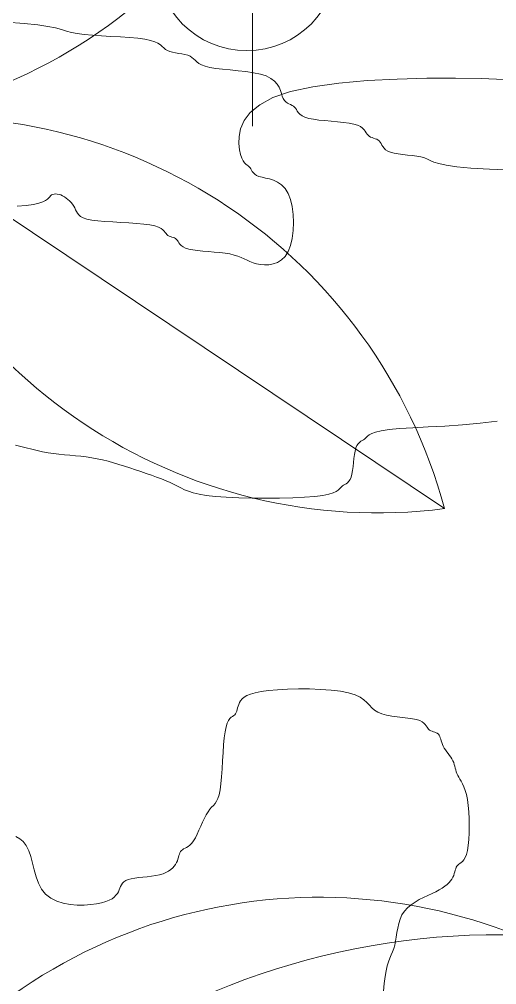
# Model space of a CAD drawing. Header units: millimetres. Extents: x 42 to 552, y 43 to 535.
# Drawn here: x 284.6057 to 284.6512, y 504.476 to 504.5679 of the extents above; entities that cross this region are included whole.
import ezdxf

# ---------------------------------------------------------------- set-up
doc = ezdxf.new("R2010")
doc.units = ezdxf.units.MM
doc.header["$LTSCALE"] = 0.75
doc.header["$MEASUREMENT"] = 0
doc.layers.add('Gramado', color=9, linetype='Continuous', lineweight=0)

# ---------------------------------------------------------------- blocks, each defined once
blk = doc.blocks.new('arbusto8vista')
for p, q in [((-0.6253317385446167, 0.2828276984579219), (-0.6287124259341681, 0.28305242637758)), ((-0.6227518230120097, 0.2825651658415183), (-0.6253317385446167, 0.2828276984579219)), ((-0.6208150468207236, 0.2822774300939273), (-0.6227518230120097, 0.2825651658415183)), ((-0.6193637774552769, 0.2819770927807497), (-0.6208150468207236, 0.2822774300939273)), ((-0.6182403824001028, 0.2816767554675721), (-0.6193637774552769, 0.2819770927807497)), ((-0.6172872291396345, 0.2813890197199811), (-0.6182403824001028, 0.2816767554675721)), ((-0.6163466851583621, 0.2811264871035632), (-0.6172872291396345, 0.2813890197199811)), ((-0.6152611179406904, 0.2809017591839051), (-0.6163466851583621, 0.2811264871035632)), ((-0.6139117777133549, 0.2807232369539179), (-0.6152611179406904, 0.2809017591839051)), ((-0.6123354456720449, 0.2805825191156828), (-0.6139117777133549, 0.2807232369539179)), ((-0.6106077857548087, 0.2804670037986057), (-0.6123354456720449, 0.2805825191156828)), ((-0.6088044618995809, 0.2803640891321066), (-0.6106077857548087, 0.2804670037986057)), ((-0.6070011380443248, 0.2802611732456057), (-0.6088044618995809, 0.2803640891321066)), ((-0.6052734781270885, 0.2801456542684804), (-0.6070011380443248, 0.2802611732456057)), ((-0.6036971460858069, 0.2800049303301506), (-0.6052734781270885, 0.2801456542684804)), ((-0.6023478058584715, 0.2798263995600223), (-0.6036971460858069, 0.2800049303301506)), ((-0.601280103698997, 0.2796016607618839), (-0.6023478058584715, 0.2798263995600223)), ((-0.6004646151252189, 0.2793391154369544), (-0.601280103698997, 0.2796016607618839)), ((-0.5998508979708106, 0.2790513657608216), (-0.6004646151252189, 0.2793391154369544)), ((-0.5993885100695309, 0.278751013909087), (-0.5998508979708106, 0.2790513657608216)), ((-0.5990270092550816, 0.2784506620573666), (-0.5993885100695309, 0.278751013909087)), ((-0.5987159533612498, 0.2781629123812337), (-0.5990270092550816, 0.2784506620573666)), ((-0.5984049002217375, 0.2779003670563043), (-0.5987159533612498, 0.2781629123812337)), ((-0.598043407670275, 0.2776756282581658), (-0.5984049002217375, 0.2779003670563043)), ((-0.5975936439674001, 0.2774970974372053), (-0.598043407670275, 0.2776756282581658)), ((-0.5970682190808532, 0.2773563731430357), (-0.5975936439674001, 0.2774970974372053)), ((-0.5964923534052105, 0.2772408532000696), (-0.5970682190808532, 0.2773563731430357)), ((-0.5958912673350198, 0.2771379354326911), (-0.5964923534052105, 0.2772408532000696)), ((-0.5952901812648292, 0.2770350176653125), (-0.5958912673350198, 0.2771379354326911)), ((-0.5947143155891865, 0.2769194977223464), (-0.5952901812648292, 0.2770350176653125)), ((-0.5941888907026396, 0.2767787734281768), (-0.5947143155891865, 0.2769194977223464)), ((-0.5937391269997647, 0.2766002426072305), (-0.5941888907026396, 0.2767787734281768)), ((-0.5933786853745744, 0.2763755038090778), (-0.5937391269997647, 0.2766002426072305)), ((-0.593074988719053, 0.2761129584841484), (-0.5933786853745744, 0.2763755038090778)), ((-0.5927839004245641, 0.2758252088080155), (-0.593074988719053, 0.2761129584841484)), ((-0.5924612838825567, 0.2755248569562951), (-0.5927839004245641, 0.2758252088080155)), ((-0.5920630024844797, 0.2752245051045605), (-0.5924612838825567, 0.2755248569562951)), ((-0.5915449196217537, 0.2749367554284419), (-0.5920630024844797, 0.2752245051045605)), ((-0.5908628986857707, 0.2746742101034982), (-0.5915449196217537, 0.2749367554284419)), ((-0.5899728030679512, 0.2744494713053598), (-0.5908628986857707, 0.2746742101034982)), ((-0.5888483610649473, 0.2742698903539349), (-0.5899728030679512, 0.2744494713053598)), ((-0.587534760594167, 0.2741218151465148), (-0.5888483610649473, 0.2742698903539349)), ((-0.5860950544781645, 0.2739863427246974), (-0.587534760594167, 0.2741218151465148)), ((-0.5845922955395793, 0.2738445701300947), (-0.5860950544781645, 0.2739863427246974)), ((-0.583089536600994, 0.2736775944043046), (-0.5845922955395793, 0.2738445701300947)), ((-0.58164983048502, 0.2734665125889677), (-0.583089536600994, 0.2736775944043046)), ((-0.5803362300142112, 0.2731924217256534), (-0.58164983048502, 0.2734665125889677)), ((-0.5792117880112073, 0.2728364188560022), (-0.5803362300142112, 0.2731924217256534)), ((-0.578322743166666, 0.2723869521382198), (-0.5792117880112073, 0.2728364188560022)), ((-0.5776480776435449, 0.2718618741968584), (-0.578322743166666, 0.2723869521382198)), ((-0.5771499594728198, 0.2712863887731487), (-0.5776480776435449, 0.2718618741968584)), ((-0.5767905566855234, 0.2706856996082365), (-0.5771499594728198, 0.2712863887731487)), ((-0.5765320373126315, 0.2700850104433385), (-0.5767905566855234, 0.2706856996082365)), ((-0.5763365693852052, 0.2695095250196147), (-0.5765320373126315, 0.2700850104433385)), ((-0.5761663209341918, 0.2689844470782674), (-0.5763365693852052, 0.2695095250196147)), ((-0.5759834599906526, 0.2685349803604709), (-0.5761663209341918, 0.2689844470782674)), ((-0.575758561766321, 0.2681789774908196), (-0.5759834599906526, 0.2685349803604709)), ((-0.5754958301958197, 0.2679048866275195), (-0.575758561766321, 0.2681789774908196)), ((-0.5752078763945576, 0.2676938048121684), (-0.5754958301958197, 0.2679048866275195)), ((-0.5749073114779151, 0.2675268290863926), (-0.5752078763945576, 0.2676938048121684)), ((-0.5746067465612725, 0.2673850564917899), (-0.5749073114779151, 0.2675268290863926)), ((-0.5743187927600104, 0.2672495840699725), (-0.5746067465612725, 0.2673850564917899)), ((-0.5740560611895091, 0.2671015088625381), (-0.5743187927600104, 0.2672495840699725)), ((-0.5738311629651776, 0.2669219279111275), (-0.5740560611895091, 0.2671015088625381)), ((-0.5736493529479105, 0.2666971891129748), (-0.5738311629651776, 0.2669219279111275)), ((-0.5734864609808881, 0.2664346437880454), (-0.5736493529479105, 0.2666971891129748)), ((-0.5733109606528046, 0.2661468941119125), (-0.5734864609808881, 0.2664346437880454)), ((-0.5730913255523831, 0.2658465422601921), (-0.5733109606528046, 0.2661468941119125)), ((-0.572796029268261, 0.2655461904084575), (-0.5730913255523831, 0.2658465422601921)), ((-0.5723935453891897, 0.2652584407323388), (-0.572796029268261, 0.2655461904084575)), ((-0.5718523475038637, 0.2649958954073952), (-0.5723935453891897, 0.2652584407323388)), ((-0.5711409092009774, 0.2647711566092568), (-0.5718523475038637, 0.2649958954073952)), ((-0.5702413654223335, 0.2645926257882962), (-0.5711409092009774, 0.2647711566092568)), ((-0.569190496522026, 0.2644519014941409), (-0.5702413654223335, 0.2645926257882962)), ((-0.568038744207314, 0.2643363815511606), (-0.569190496522026, 0.2644519014941409)), ((-0.5668365501853714, 0.264233463783782), (-0.568038744207314, 0.2643363815511606)), ((-0.5656343561634287, 0.2641305460164176), (-0.5668365501853714, 0.264233463783782)), ((-0.5644826038486883, 0.2640150260734373), (-0.5656343561634287, 0.2641305460164176)), ((-0.5634317349483808, 0.263874301779282), (-0.5644826038486883, 0.2640150260734373)), ((-0.562532191169737, 0.2636957709583214), (-0.5634317349483808, 0.263874301779282)), ((-0.5618207528668506, 0.263471032160183), (-0.562532191169737, 0.2636957709583214)), ((-0.5612795549815246, 0.2632084868352393), (-0.5618207528668506, 0.263471032160183)), ((-0.5608770711024533, 0.2629207371591065), (-0.5612795549815246, 0.2632084868352393)), ((-0.5605817748183597, 0.2626203853073861), (-0.5608770711024533, 0.2629207371591065)), ((-0.2117229357953363, 0.264233463783782), (-0.1015730917929432, 0.190509010706009)), ((-0.5603621397179097, 0.2623200334556657), (-0.5605817748183597, 0.2626203853073861)), ((-0.5601866393898263, 0.2620322837795328), (-0.5603621397179097, 0.2623200334556657)), ((-0.5600237474228038, 0.2617697384546034), (-0.5601866393898263, 0.2620322837795328)), ((-0.5598419374055652, 0.2615449996564507), (-0.5600237474228038, 0.2617697384546034)), ((-0.5596170391812052, 0.2613664688863366), (-0.5598419374055652, 0.2615449996564507)), ((-0.5593543076107039, 0.2612257449480069), (-0.5596170391812052, 0.2613664688863366)), ((-0.5590663538094418, 0.2611102259708815), (-0.5593543076107039, 0.2612257449480069)), ((-0.5587657888927993, 0.2610073100843664), (-0.5590663538094418, 0.2611102259708815)), ((-0.5584652239761567, 0.2609043954178674), (-0.5587657888927993, 0.2610073100843664)), ((-0.5581772701748946, 0.2607888801008045), (-0.5584652239761567, 0.2609043954178674)), ((-0.5579145386044218, 0.2606481622625694), (-0.5581772701748946, 0.2607888801008045)), ((-0.5576896403800617, 0.2604696400325679), (-0.5579145386044218, 0.2606481622625694)), ((-0.5575088812125841, 0.260244912112924), (-0.5576896403800617, 0.2604696400325679)), ((-0.5573533451939738, 0.2599823794965062), (-0.5575088812125841, 0.260244912112924)), ((-0.5571978110115765, 0.2596946437489152), (-0.5573533451939738, 0.2599823794965062)), ((-0.5570170573527378, 0.2593943064357376), (-0.5571978110115765, 0.2596946437489152)), ((-0.5567858629048033, 0.25909396912256), (-0.5570170573527378, 0.2593943064357376)), ((-0.5564790063550902, 0.258806233374969), (-0.5567858629048033, 0.25909396912256)), ((-0.5560712663909442, 0.2585437007585512), (-0.5564790063550902, 0.258806233374969)), ((-0.5555374216996825, 0.2583189728389073), (-0.5560712663909442, 0.2585437007585512)), ((-0.554862759772476, 0.2581404506089058), (-0.5555374216996825, 0.2583189728389073)), ((-0.5540746033154562, 0.2579997327706707), (-0.554862759772476, 0.2581404506089058)), ((-0.5532107838385514, 0.2578842174536078), (-0.5540746033154562, 0.2579997327706707)), ((-0.5523091328516898, 0.2577813027871088), (-0.5532107838385514, 0.2578842174536078)), ((-0.5514074818648567, 0.2576783869005936), (-0.5523091328516898, 0.2577813027871088)), ((-0.5505436623879518, 0.2575628679234683), (-0.5514074818648567, 0.2576783869005936)), ((-0.549755505930932, 0.2574221439851385), (-0.5505436623879518, 0.2575628679234683)), ((-0.5490808440036972, 0.2572436132150244), (-0.549755505930932, 0.2574221439851385)), ((-0.5485270326312275, 0.2570188744168718), (-0.5490808440036972, 0.2572436132150244)), ((-0.5479795258983131, 0.2567563290919423), (-0.5485270326312275, 0.2570188744168718)), ((-0.5472933024048245, 0.2564685794158095), (-0.5479795258983131, 0.2567563290919423)), ((-0.5463233407506038, 0.2561682275640891), (-0.5472933024048245, 0.2564685794158095)), ((-0.5449246195354647, 0.2558678757123545), (-0.5463233407506038, 0.2561682275640891)), ((-0.5429521173592775, 0.2555801260362358), (-0.5449246195354647, 0.2558678757123545)), ((-0.5402608128218276, 0.2553175807112922), (-0.5429521173592775, 0.2555801260362358)), ((-0.536705684522957, 0.2550928419131537), (-0.5402608128218276, 0.2553175807112922)), ((-0.5322079165109699, 0.2549164114548006), (-0.536705684522957, 0.2550928419131537))]:
    blk.add_line(p, q)
for centre, start, end in [((-0.2246852924478731, 0.3644117750054789), 277.3727001703446, 359.3755791605024), ((-0.1107154861984156, 0.2631326208572773), 97.37270017034291, 179.3755791605007), ((-0.1990510029787629, 0.1640180016638908), 15.20374767258235, 97.2066266627398), ((-0.114245024609545, 0.2907244728259855), 195.2037476725843, 277.2066266627415), ((-0.1254403831663069, 0.01555100415625077), 44.75922524125048, 126.7621042314083)]:
    blk.add_arc(centre, 0.1010134482592243, start, end)
blk = doc.blocks.new('arbusto7vista')
for p, q in [((-0.6778202105397497, 0.36438721796263), (-0.6778202105397781, 0.4262649011967454)), ((-0.6613914136280243, 0.3725496839633138), (-0.6559555099819647, 0.3730246000525739)), ((-0.6559555099819647, 0.3730246000525739), (-0.650281537563103, 0.3733210842440116)), ((-0.650281537563103, 0.3733210842440116), (-0.6446075651442129, 0.373466171525763)), ((-0.6446075651442129, 0.373466171525763), (-0.6391716614981533, 0.3734868968859928)), ((-0.6391716614981533, 0.3734868968859928), (-0.6342118953977263, 0.3734102953128513)), ((-0.6342118953977263, 0.3734102953128513), (-0.6299663356157623, 0.3732634017945031)), ((-0.6705967395104153, 0.370956416138668), (-0.6663511797284514, 0.3718693009880667)), ((-0.6663511797284514, 0.3718693009880667), (-0.6613914136280243, 0.3725496839633138)), ((-0.6764618880898752, 0.3684475598031582), (-0.6739486395838696, 0.3697993142942693)), ((-0.6739486395838696, 0.3697993142942693), (-0.6705967395104153, 0.370956416138668)), ((-0.6782501085522199, 0.366966036880882), (-0.6764618880898752, 0.3684475598031582)), ((-0.6794269244947486, 0.3654196297430445), (-0.6782501085522199, 0.366966036880882)), ((-0.6804008369156804, 0.362391699682945), (-0.6801059594413061, 0.363873222605207)), ((-0.6801059594413061, 0.363873222605207), (-0.6794269244947486, 0.3654196297430445)), ((-0.6804251804417163, 0.3610399451918198), (-0.6804008369156804, 0.362391699682945)), ((-0.6802926135432017, 0.359882843347421), (-0.6804251804417163, 0.3610399451918198)), ((-0.6800996261108878, 0.3589681561756493), (-0.6802926135432017, 0.359882843347421)), ((-0.6798741735030376, 0.3582751569437619), (-0.6800996261108878, 0.3589681561756493)), ((-0.6796270774448203, 0.3577659967293414), (-0.6798741735030376, 0.3582751569437619)), ((-0.6793691596614622, 0.3574028266099702), (-0.6796270774448203, 0.3577659967293414)), ((-0.6791112418780756, 0.3571477976632309), (-0.6793691596614622, 0.3574028266099702)), ((-0.6788641458198867, 0.3569630609667058), (-0.6791112418780756, 0.3571477976632309)), ((-0.6786386932120365, 0.3568107675979917), (-0.6788641458198867, 0.3569630609667058)), ((-0.6784457057796942, 0.3566530686346709), (-0.6786386932120365, 0.3568107675979917)), ((-0.6782905945385096, 0.3564602255796103), (-0.6784457057796942, 0.3566530686346709)), ((-0.6781571276657985, 0.3562349416367567), (-0.6782905945385096, 0.3564602255796103)), ((-0.6780236626293004, 0.3559880304354124), (-0.6781571276657985, 0.3562349416367567)), ((-0.6778685568967546, 0.3557303056048084), (-0.6780236626293004, 0.3559880304354124)), ((-0.6776701679359292, 0.3554725807741903), (-0.6778685568967546, 0.3557303056048084)), ((-0.6774068532145918, 0.355225669572846), (-0.6776701679359292, 0.3554725807741903)), ((-0.6770569702004536, 0.3550003856300066), (-0.6774068532145918, 0.355225669572846)), ((-0.6765988763613109, 0.3548075425749317), (-0.6770569702004536, 0.3550003856300066)), ((-0.676019946810186, 0.354649843611611), (-0.6765988763613109, 0.3548075425749317)), ((-0.6753436272410909, 0.3544975502428969), (-0.676019946810186, 0.354649843611611)), ((-0.674602380993349, 0.3543128135463718), (-0.6753436272410909, 0.3544975502428969)), ((-0.6738286714063122, 0.3540577845996324), (-0.674602380993349, 0.3543128135463718)), ((-0.6730549618192754, 0.3536946144802613), (-0.6738286714063122, 0.3540577845996324)), ((-0.6723137155715335, 0.3531854542658408), (-0.6730549618192754, 0.3536946144802613)), ((-0.6716373960024384, 0.3524924550339534), (-0.6723137155715335, 0.3531854542658408)), ((-0.7166377850357151, 0.3506981576811796), (-0.7164664529126412, 0.3509234543325306)), ((-0.7164664529126412, 0.3509234543325306), (-0.7163059438918822, 0.3511163082661)), ((-0.7163059438918822, 0.3511163082661), (-0.716112071022053, 0.3512677076158184)), ((-0.716112071022053, 0.3512677076158184), (-0.715880324868408, 0.3513758500084663)), ((-0.715880324868408, 0.3513758500084663), (-0.7156161153754397, 0.3514407354440579)), ((-0.7156161153754397, 0.3514407354440579), (-0.7153248524876403, 0.3514623639225931)), ((-0.7153248524876403, 0.3514623639225931), (-0.7150119461495024, 0.3514407354440579)), ((-0.7150119461495024, 0.3514407354440579), (-0.7146828063054897, 0.3513758500084663)), ((-0.7146828063054897, 0.3513758500084663), (-0.7143428429000664, 0.3512677076158184)), ((-0.7143428429000664, 0.3512677076158184), (-0.7139974658777533, 0.3511163082661)), ((-0.7139974658777533, 0.3511163082661), (-0.7136520854125195, 0.3509225531967672)), ((-0.7136520854125195, 0.3509225531967672), (-0.713312112596526, 0.3506909485950018)), ((-0.6710584664512851, 0.3515777678621816), (-0.6716373960024384, 0.3524924550339534)), ((-0.6706039797008714, 0.3504206660177829), (-0.6710584664512851, 0.3515777678621816)), ((-0.7226607406475125, 0.3491192787484465), (-0.7209230174378547, 0.3492706780981507)), ((-0.7209230174378547, 0.3492706780981507), (-0.7195505137577811, 0.3494635320317201)), ((-0.7195505137577811, 0.3494635320317201), (-0.7185134711637602, 0.3496888286830853)), ((-0.7185134711637602, 0.3496888286830853), (-0.7177577833251689, 0.3499357538129715)), ((-0.7177577833251689, 0.3499357538129715), (-0.7172293439113844, 0.3501934931821324)), ((-0.7172293439113844, 0.3501934931821324), (-0.7168740465917551, 0.3504512325512792)), ((-0.7168740465917551, 0.3504512325512792), (-0.7166377850357151, 0.3506981576811796)), ((-0.713312112596526, 0.3506909485950018), (-0.7129829587513825, 0.3504269018854558)), ((-0.7129829587513825, 0.3504269018854558), (-0.7126700351987267, 0.3501358204927669)), ((-0.7126700351987267, 0.3501358204927669), (-0.712378753260225, 0.3498231118415589)), ((-0.712378753260225, 0.3498231118415589), (-0.7121145242574869, 0.3494941833564695)), ((-0.7121145242574869, 0.3494941833564695), (-0.7118827595121786, 0.3491544424621509)), ((-0.7118827595121786, 0.3491544424621509), (-0.7116888703459381, 0.3488092965832266)), ((-0.6702793463076944, 0.3490689115266719), (-0.6706039797008714, 0.3504206660177829)), ((-0.6700845662717825, 0.3475873886043956), (-0.6702793463076944, 0.3490689115266719)), ((-0.7116888703459381, 0.3488092965832266), (-0.7115310537499795, 0.3484641529918378)), ((-0.7115310537499795, 0.3484641529918378), (-0.7113786493937369, 0.3481244183500962)), ((-0.7113786493937369, 0.3481244183500962), (-0.7111937826163341, 0.3477954991676597)), ((-0.7111937826163341, 0.3477954991676597), (-0.7109385787567248, 0.347482801954115)), ((-0.7109385787567248, 0.347482801954115), (-0.7105751631540045, 0.3471917332191055)), ((-0.7105751631540045, 0.3471917332191055), (-0.7100656611471834, 0.3469276994722463)), ((-0.6700196395931641, 0.3460409814665582), (-0.6700845662717825, 0.3475873886043956)), ((-0.7100656611471834, 0.3469276994722463), (-0.7093721980753287, 0.3466961072231669)), ((-0.7093721980753287, 0.3466961072231669), (-0.7084568992774791, 0.3465023629814965)), ((-0.7084568992774791, 0.3465023629814965), (-0.7072990238022783, 0.3463491698495318)), ((-0.7072990238022783, 0.3463491698495318), (-0.7059463655368745, 0.3462284173003241)), ((-0.7059463655368745, 0.3462284173003241), (-0.7044638520779642, 0.3461292913996346)), ((-0.7044638520779642, 0.3461292913996346), (-0.7029164110223292, 0.3460409782131819)), ((-0.7029164110223292, 0.3460409782131819), (-0.7013689699666941, 0.3459526638067132)), ((-0.7013689699666941, 0.3459526638067132), (-0.6998864565078122, 0.3458535342459612)), ((-0.6998864565078122, 0.3458535342459612), (-0.69853379824238, 0.3457327755966588)), ((-0.69853379824238, 0.3457327755966588), (-0.6973759227672076, 0.3455795739245673)), ((-0.6973759227672076, 0.3455795739245673), (-0.6964606239693296, 0.3453867199910121)), ((-0.6964606239693296, 0.3453867199910121), (-0.6957671608974749, 0.3451614233396469)), ((-0.6700845662717825, 0.3444945743287207), (-0.6700196395931641, 0.3460409814665582)), ((-0.6957671608974749, 0.3451614233396469), (-0.6952576588906823, 0.3449144982097607)), ((-0.6952576588906823, 0.3449144982097607), (-0.6948942432879619, 0.3446567588405998)), ((-0.6948942432879619, 0.3446567588405998), (-0.6946390394283526, 0.344399019471453)), ((-0.6946390394283526, 0.344399019471453), (-0.6944541726509215, 0.3441520943415526)), ((-0.6944541726509215, 0.3441520943415526), (-0.6943017682947072, 0.3439267976902016)), ((-0.6943017682947072, 0.3439267976902016), (-0.6941439516987487, 0.3437339437566322)), ((-0.6941439516987487, 0.3437339437566322), (-0.6939509642664348, 0.3435807420845407)), ((-0.6939509642664348, 0.3435807420845407), (-0.6937255116585845, 0.3434599834352525)), ((-0.6702793463076944, 0.3430130514064587), (-0.6700845662717825, 0.3444945743287207)), ((-0.6937255116585845, 0.3434599834352525), (-0.6934784156003673, 0.3433608538745005)), ((-0.6934784156003673, 0.3433608538745005), (-0.6932204978170091, 0.3432725394680318)), ((-0.6932204978170091, 0.3432725394680318), (-0.6929625800336225, 0.3431842262815792)), ((-0.6929625800336225, 0.3431842262815792), (-0.6927154839754053, 0.3430851003808755)), ((-0.6927154839754053, 0.3430851003808755), (-0.692490031367555, 0.3429643478316819)), ((-0.692490031367555, 0.3429643478316819), (-0.6922970439352412, 0.3428111546997172)), ((-0.6922970439352412, 0.3428111546997172), (-0.6921410308836471, 0.3426183116446424)), ((-0.6921410308836471, 0.3426183116446424), (-0.6920012513378992, 0.342393027701803)), ((-0.6920012513378992, 0.342393027701803), (-0.6918506519031951, 0.3421461165004445)), ((-0.6918506519031951, 0.3421461165004445), (-0.6916621791846751, 0.3418883916698405)), ((-0.6916621791846751, 0.3418883916698405), (-0.6914087797875368, 0.3416306668392366)), ((-0.6710584664512851, 0.3405041950709347), (-0.6706039797008714, 0.3416612969153334)), ((-0.6706039797008714, 0.3416612969153334), (-0.6702793463076944, 0.3430130514064587)), ((-0.6914087797875368, 0.3416306668392366), (-0.6910634003169491, 0.341383755637878)), ((-0.6910634003169491, 0.341383755637878), (-0.6905989873780243, 0.3411584716950387)), ((-0.6905989873780243, 0.3411584716950387), (-0.6899884875759881, 0.3409656286399638)), ((-0.6899884875759881, 0.3409656286399638), (-0.689215668782083, 0.3408124355079991)), ((-0.689215668782083, 0.3408124355079991), (-0.6883075839321293, 0.3406916829588056)), ((-0.6883075839321293, 0.3406916829588056), (-0.6873021072279926, 0.3405925570581019)), ((-0.6873021072279926, 0.3405925570581019), (-0.6862371128716234, 0.3405042438716492)), ((-0.6862371128716234, 0.3405042438716492), (-0.6851504750648871, 0.3404159294651805)), ((-0.6851504750648871, 0.3404159294651805), (-0.6840800680096777, 0.3403167999044285)), ((-0.6840800680096777, 0.3403167999044285), (-0.6830637659079457, 0.3401960412551404)), ((-0.6830637659079457, 0.3401960412551404), (-0.682139442961585, 0.3400428395830488)), ((-0.682139442961585, 0.3400428395830488), (-0.6813341522593817, 0.3398499856494794)), ((-0.6813341522593817, 0.3398499856494794), (-0.6806316624377189, 0.3396246889981285)), ((-0.6716382978128763, 0.3395913102215502), (-0.6710584664512851, 0.3405041950709347)), ((-0.6806316624377189, 0.3396246889981285), (-0.6800049210198438, 0.3393777638682423)), ((-0.6800049210198438, 0.3393777638682423), (-0.6794268755290602, 0.3391200244990813)), ((-0.6794268755290602, 0.3391200244990813), (-0.6788704734886437, 0.3388622851299203)), ((-0.6788704734886437, 0.3388622851299203), (-0.6783086624218413, 0.3386153600000341)), ((-0.6783086624218413, 0.3386153600000341), (-0.6777143898519284, 0.3383900633486689)), ((-0.6777143898519284, 0.3383900633486689), (-0.6770606033022091, 0.3381972094151138)), ((-0.6770606033022091, 0.3381972094151138), (-0.6763292677881338, 0.3380503158967514)), ((-0.6763292677881338, 0.3380503158967514), (-0.6755384182942521, 0.3379737143236099)), ((-0.6755384182942521, 0.3379737143236099), (-0.6747151072972883, 0.3379944396838397)), ((-0.6747151072972883, 0.3379944396838397), (-0.6738863872739103, 0.3381395269655911)), ((-0.6738863872739103, 0.3381395269655911), (-0.6730793107008992, 0.3384360111570288)), ((-0.6730793107008992, 0.3384360111570288), (-0.6723209300549797, 0.3389109272462889)), ((-0.6723209300549797, 0.3389109272462889), (-0.6716382978128763, 0.3395913102215502)), ((-0.6498198106222333, 0.3068222773715945), (-0.6518019123704164, 0.3066294234380393)), ((-0.6473110722395177, 0.3069790837392787), (-0.6498198106222333, 0.3068222773715945)), ((-0.6443803031008315, 0.3071250752576873), (-0.6473110722395177, 0.3069790837392787)), ((-0.6411681801248221, 0.3072926940346008), (-0.6443803031008315, 0.3071250752576873)), ((-0.6378153802301654, 0.3075143821778141), (-0.6411681801248221, 0.3072926940346008)), ((-0.634462580335537, 0.3078225817951221), (-0.6378153802301654, 0.3075143821778141)), ((-0.6312504573595277, 0.3082497349942912), (-0.634462580335537, 0.3078225817951221)), ((-0.6562837527591228, 0.3049766472036595), (-0.6564767401914366, 0.3048216432091948)), ((-0.6561196237196611, 0.3051695011372288), (-0.6562837527591228, 0.3049766472036595)), ((-0.6559230322589826, 0.3053947977885798), (-0.6561196237196611, 0.3051695011372288)), ((-0.6556182290551931, 0.305641722918466), (-0.6559230322589826, 0.3053947977885798)), ((-0.6551294647863415, 0.305899462287627), (-0.6556182290551931, 0.305641722918466)), ((-0.6543809901305622, 0.3061572016567879), (-0.6551294647863415, 0.305899462287627)), ((-0.6532970557658757, 0.3064041267866742), (-0.6543809901305622, 0.3061572016567879)), ((-0.6518019123704164, 0.3066294234380393), (-0.6532970557658757, 0.3064041267866742)), ((-0.7219619149136918, 0.3033888199474717), (-0.7230007696975633, 0.3036357311488302)), ((-0.7209230615069657, 0.3031310951168678), (-0.7219619149136918, 0.3033888199474717)), ((-0.7198842099364811, 0.3028733702862638), (-0.7209230615069657, 0.3031310951168678)), ((-0.6581306605226303, 0.3031310690898152), (-0.6582839682194503, 0.3025525290461104)), ((-0.6579376730902879, 0.3035888547034631), (-0.6581306605226303, 0.3031310690898152)), ((-0.6577122204824377, 0.3039385021945122), (-0.6579376730902879, 0.3035888547034631)), ((-0.6574651244242489, 0.304201639431497), (-0.6577122204824377, 0.3039385021945122)), ((-0.6572072066408623, 0.3043998942829376), (-0.6574651244242489, 0.304201639431497)), ((-0.6569492888574757, 0.304554894617354), (-0.6572072066408623, 0.3043998942829376)), ((-0.6567021927992869, 0.3046882683032663), (-0.6569492888574757, 0.304554894617354)), ((-0.6564767401914366, 0.3048216432091948), (-0.6567021927992869, 0.3046882683032663)), ((-0.71884536066122, 0.3026264590849053), (-0.7198842099364811, 0.3028733702862638)), ((-0.7178065141403067, 0.3024011751420659), (-0.71884536066122, 0.3026264590849053)), ((-0.716767670832752, 0.302208332086991), (-0.7178065141403067, 0.3024011751420659)), ((-0.7157288309681178, 0.3020551389550263), (-0.716767670832752, 0.302208332086991)), ((-0.7146899938578031, 0.3019343864058328), (-0.7157288309681178, 0.3020551389550263)), ((-0.7136511585837013, 0.3018352605051291), (-0.7146899938578031, 0.3019343864058328)), ((-0.7126123242276776, 0.3017469473186765), (-0.7136511585837013, 0.3018352605051291)), ((-0.7115734898716823, 0.3016586329122077), (-0.7126123242276776, 0.3017469473186765)), ((-0.7105346545975806, 0.3015595033514558), (-0.7115734898716823, 0.3016586329122077)), ((-0.7094958174872374, 0.3014387447021676), (-0.7105346545975806, 0.3015595033514558)), ((-0.7084569776226033, 0.301285543030076), (-0.7094958174872374, 0.3014387447021676)), ((-0.7074181343150485, 0.3010917879607433), (-0.7084569776226033, 0.301285543030076)), ((-0.6584048102816951, 0.3018766645090665), (-0.6585040079754663, 0.3011359169764773)), ((-0.6582839682194503, 0.3025525290461104), (-0.6584048102816951, 0.3018766645090665)), ((-0.7063792877941353, 0.3008601833589779), (-0.7074181343150485, 0.3010917879607433)), ((-0.7053404385189026, 0.3005961366494319), (-0.7063792877941353, 0.3008601833589779)), ((-0.7043015869483895, 0.300305055256743), (-0.7053404385189026, 0.3005961366494319)), ((-0.7032627335416635, 0.299992346605535), (-0.7043015869483895, 0.300305055256743)), ((-0.7022238787577919, 0.2996634181204456), (-0.7032627335416635, 0.299992346605535)), ((-0.7011850230558139, 0.299323677226127), (-0.7022238787577919, 0.2996634181204456)), ((-0.6586807553221661, 0.2995895389157397), (-0.6587799475072984, 0.2988487913831364)), ((-0.6585923825669227, 0.3003627279461085), (-0.6586807553221661, 0.2995895389157397)), ((-0.6585040079754663, 0.3011359169764773), (-0.6585923825669227, 0.3003627279461085)), ((-0.7001461668947684, 0.2989785313472026), (-0.7011850230558139, 0.299323677226127)), ((-0.6991091142780874, 0.298632486569204), (-0.7001461668947684, 0.2989785313472026)), ((-0.6980828833865758, 0.2982864436212367), (-0.6991091142780874, 0.298632486569204)), ((-0.6970782959454027, 0.2979404018932854), (-0.6980828833865758, 0.2982864436212367)), ((-0.6961061736797944, 0.2975943607753493), (-0.6970782959454027, 0.2979404018932854)), ((-0.6951773383148634, 0.297248319657399), (-0.6961061736797944, 0.2975943607753493)), ((-0.6590540752318077, 0.2975943868023876), (-0.6592470462912274, 0.297136601188754)), ((-0.6589007803884783, 0.2981729268460924), (-0.6590540752318077, 0.2975943868023876)), ((-0.6587799475072984, 0.2988487913831364), (-0.6589007803884783, 0.2981729268460924)), ((-0.6943026115758357, 0.2969022779294477), (-0.6951773383148634, 0.297248319657399)), ((-0.6934928151878523, 0.2965562349814803), (-0.6943026115758357, 0.2969022779294477)), ((-0.6927587708761109, 0.2962101902034817), (-0.6934928151878523, 0.2965562349814803)), ((-0.6920995770597074, 0.2958650443245574), (-0.6927587708761109, 0.2962101902034817)), ((-0.6914674389334152, 0.2955253034302388), (-0.6920995770597074, 0.2958650443245574)), ((-0.6609008263050669, 0.2957488086885576), (-0.6610622371362638, 0.2955559547549882)), ((-0.6607078552456471, 0.2959038126830222), (-0.6609008263050669, 0.2957488086885576)), ((-0.6604824217650389, 0.2960371875889507), (-0.6607078552456471, 0.2959038126830222)), ((-0.6602353466702766, 0.2961705612748631), (-0.6604824217650389, 0.2960371875889507)), ((-0.6599774507684515, 0.2963255616092653), (-0.6602353466702766, 0.2961705612748631)), ((-0.659719554866598, 0.2965238164607058), (-0.6599774507684515, 0.2963255616092653)), ((-0.6594724797718357, 0.2967869536976906), (-0.659719554866598, 0.2965238164607058)), ((-0.6592470462912274, 0.297136601188754), (-0.6594724797718357, 0.2967869536976906)), ((-0.6908028383859062, 0.2951963749451494), (-0.6914674389334152, 0.2955253034302388)), ((-0.6900462573058803, 0.2948836662939414), (-0.6908028383859062, 0.2951963749451494)), ((-0.6891381775820093, 0.2945925849012525), (-0.6900462573058803, 0.2948836662939414)), ((-0.6880190811029934, 0.2943285381917065), (-0.6891381775820093, 0.2945925849012525)), ((-0.6866294497575041, 0.294096933589941), (-0.6880190811029934, 0.2943285381917065)), ((-0.68490976543427, 0.2939031785206083), (-0.6866294497575041, 0.294096933589941)), ((-0.6828275635698162, 0.2937517791708899), (-0.68490976543427, 0.2939031785206083)), ((-0.6659796267919091, 0.2939031785206083), (-0.667910337357398, 0.2937517791708899)), ((-0.6644547171489421, 0.2940960324541777), (-0.6659796267919091, 0.2939031785206083)), ((-0.6633031446301345, 0.2943213291055287), (-0.6644547171489421, 0.2940960324541777)), ((-0.6624653920422645, 0.2945682542354291), (-0.6633031446301345, 0.2943213291055287)), ((-0.6618819421921671, 0.2948259936045758), (-0.6624653920422645, 0.2945682542354291)), ((-0.6614932778865921, 0.2950837329737368), (-0.6618819421921671, 0.2948259936045758)), ((-0.661239881932346, 0.295330658103623), (-0.6614932778865921, 0.2950837329737368)), ((-0.6610622371362638, 0.2955559547549882), (-0.661239881932346, 0.295330658103623)), ((-0.6804585937920535, 0.293643636778242), (-0.6828275635698162, 0.2937517791708899)), ((-0.6779056592768598, 0.2935787513426504), (-0.6804585937920535, 0.293643636778242)), ((-0.6752715631999706, 0.2935571228641152), (-0.6779056592768598, 0.2935787513426504)), ((-0.6726591087372356, 0.2935787513426504), (-0.6752715631999706, 0.2935571228641152)), ((-0.6701710990644472, 0.293643636778242), (-0.6726591087372356, 0.2935787513426504)), ((-0.667910337357398, 0.2937517791708899), (-0.6701710990644472, 0.293643636778242)), ((-0.6730558070130996, 0.2571420103495257), (-0.6711377327344223, 0.2572438447917733)), ((-0.6711377327344223, 0.2572438447917733), (-0.6690789833733106, 0.2572916086477051)), ((-0.6690789833733106, 0.2572916086477051), (-0.666960718196151, 0.2572798951026982)), ((-0.666960718196151, 0.2572798951026982), (-0.66486409646933, 0.2572032973421159)), ((-0.66486409646933, 0.2572032973421159), (-0.662870277459291, 0.2570564085513354)), ((-0.6800924119334582, 0.2550296463316215), (-0.679816460083714, 0.2553693872259402)), ((-0.679816460083714, 0.2553693872259402), (-0.6794322946546174, 0.2556983157110295)), ((-0.6794322946546174, 0.2556983157110295), (-0.6789074523068734, 0.2560110243622375)), ((-0.6789074523068734, 0.2560110243622375), (-0.6782094697011303, 0.2563021057549406)), ((-0.6782094697011303, 0.2563021057549406), (-0.6773058834981214, 0.2565661524644867)), ((-0.6773058834981214, 0.2565661524644867), (-0.6761642303584949, 0.2567977570662379)), ((-0.6761642303584949, 0.2567977570662379), (-0.6747520469429276, 0.2569915121355706)), ((-0.6747520469429276, 0.2569915121355706), (-0.6730558070130996, 0.2571420103495257)), ((-0.662870277459291, 0.2570564085513354), (-0.6610604204323636, 0.2568338219157198)), ((-0.6610604204323636, 0.2568338219157198), (-0.6595156846550196, 0.2565301306206464)), ((-0.6595156846550196, 0.2565301306206464), (-0.6582928815830655, 0.2561444336320022)), ((-0.6582928815830655, 0.2561444336320022), (-0.6573514314303281, 0.2556938530378119)), ((-0.6573514314303281, 0.2556938530378119), (-0.6566264066000826, 0.2552000167065671)), ((-0.6807543404840715, 0.2533580058235856), (-0.6806659630618128, 0.2536707030371304)), ((-0.6806659630618128, 0.2536707030371304), (-0.6805667639143564, 0.2539996222195811)), ((-0.6805667639143564, 0.2539996222195811), (-0.680445921316533, 0.2543393568613084)), ((-0.680445921316533, 0.2543393568613084), (-0.6802926135432017, 0.2546845004526972)), ((-0.6802926135432017, 0.2546845004526972), (-0.6800924119334582, 0.2550296463316215)), ((-0.6566264066000826, 0.2552000167065671), (-0.6560528794955474, 0.2546845525068022)), ((-0.6560528794955474, 0.2546845525068022), (-0.6555659225199975, 0.2541690883070373)), ((-0.6555659225199975, 0.2541690883070373), (-0.6551006080766797, 0.2536752519757925)), ((-0.6551006080766797, 0.2536752519757925), (-0.6545920085688977, 0.253224671381588)), ((-0.6821395213067092, 0.251627808875682), (-0.6818816035233226, 0.2518828378224214)), ((-0.6818816035233226, 0.2518828378224214), (-0.6816345074651338, 0.2520675745189322)), ((-0.6816345074651338, 0.2520675745189322), (-0.6814090548572835, 0.2522198678876464)), ((-0.6814090548572835, 0.2522198678876464), (-0.6812160674249412, 0.2523775668509671)), ((-0.6812160674249412, 0.2523775668509671), (-0.6810627596516099, 0.2525713110926517)), ((-0.6810627596516099, 0.2525713110926517), (-0.6809419170538149, 0.2528029033417312)), ((-0.6809419170538149, 0.2528029033417312), (-0.6808427179063585, 0.2530669370885761)), ((-0.6808427179063585, 0.2530669370885761), (-0.6807543404840715, 0.2533580058235856)), ((-0.6545920085688977, 0.253224671381588), (-0.6539751963998697, 0.252838974392958)), ((-0.6539751963998697, 0.252838974392958), (-0.6532032794164024, 0.2525334807246793)), ((-0.6532032794164024, 0.2525334807246793), (-0.6523015072394571, 0.2522982774765836)), ((-0.6523015072394571, 0.2522982774765836), (-0.6513131649335264, 0.2521171435947878)), ((-0.6513131649335264, 0.2521171435947878), (-0.650281537563103, 0.2519738580254085)), ((-0.650281537563103, 0.2519738580254085), (-0.6492499101926796, 0.2518521997145342)), ((-0.6492499101926796, 0.2518521997145342), (-0.6482615678867489, 0.2517359476082817)), ((-0.6482615678867489, 0.2517359476082817), (-0.6473597957098036, 0.2516088806527534)), ((-0.6830629751884487, 0.249147792138217), (-0.6828699877561348, 0.2500624793099888)), ((-0.6828699877561348, 0.2500624793099888), (-0.6826445351482846, 0.2507554785418762)), ((-0.6826445351482846, 0.2507554785418762), (-0.6823974390900958, 0.2512646387562967)), ((-0.6823974390900958, 0.2512646387562967), (-0.6821395213067092, 0.251627808875682)), ((-0.6473597957098036, 0.2516088806527534), (-0.6465878787263364, 0.2514547777940521)), ((-0.6465878787263364, 0.2514547777940521), (-0.6459773789243002, 0.2512619238604827)), ((-0.6459773789243002, 0.2512619238604827), (-0.6455129659853753, 0.2510366272091318)), ((-0.6455129659853753, 0.2510366272091318), (-0.6451675865147877, 0.2507897020792313)), ((-0.6451675865147877, 0.2507897020792313), (-0.6449141871176494, 0.2505319627100846)), ((-0.6449141871176494, 0.2505319627100846), (-0.6447257143991294, 0.2502742233409236)), ((-0.6447257143991294, 0.2502742233409236), (-0.6445751149644252, 0.2500272982110374)), ((-0.6445751149644252, 0.2500272982110374), (-0.6444353354186774, 0.2498020015596722)), ((-0.6833371249475135, 0.2466389358027072), (-0.6832162828852688, 0.2479906902938325)), ((-0.6832162828852688, 0.2479906902938325), (-0.6830629751884487, 0.249147792138217)), ((-0.6444353354186774, 0.2498020015596722), (-0.6442793223670833, 0.2496091476261029)), ((-0.6442793223670833, 0.2496091476261029), (-0.6440863349347694, 0.2494559459031791)), ((-0.6440863349347694, 0.2494559459031791), (-0.6438608823269192, 0.2493351868980511)), ((-0.6438608823269192, 0.2493351868980511), (-0.6436137862687019, 0.2492360563714584)), ((-0.6436137862687019, 0.2492360563714584), (-0.6433558684853153, 0.2491477400841262)), ((-0.6433558684853153, 0.2491477400841262), (-0.6430979507019572, 0.249059423796794)), ((-0.6430979507019572, 0.249059423796794), (-0.6428508546437399, 0.2489602932701871)), ((-0.6428508546437399, 0.2489602932701871), (-0.6426254020358897, 0.2488395342650591)), ((-0.6426254020358897, 0.2488395342650591), (-0.6424324146035758, 0.2486863325421353)), ((-0.6424324146035758, 0.2486863325421353), (-0.6422791069067557, 0.2484925774728026)), ((-0.6422791069067557, 0.2484925774728026), (-0.642158264844511, 0.2482609728710372)), ((-0.642158264844511, 0.2482609728710372), (-0.6420590671507114, 0.2479969261614912)), ((-0.6420590671507114, 0.2479969261614912), (-0.6419706925592834, 0.2477058447688023)), ((-0.6834363226413132, 0.2451574128804452), (-0.6833371249475135, 0.2466389358027072)), ((-0.6419706925592834, 0.2477058447688023), (-0.64188231980404, 0.2473931361175943)), ((-0.64188231980404, 0.2473931361175943), (-0.6417831276189077, 0.2470642076325049)), ((-0.6417831276189077, 0.2470642076325049), (-0.6416622947377277, 0.2467244667381863)), ((-0.6416622947377277, 0.2467244667381863), (-0.6415089998943984, 0.246379320859262)), ((-0.6415089998943984, 0.246379320859262), (-0.6413160288349786, 0.2460332760812634)), ((-0.6835246972327695, 0.2436110057425935), (-0.6834363226413132, 0.2451574128804452)), ((-0.6413160288349786, 0.2460332760812634), (-0.641090595354342, 0.245687233133296)), ((-0.641090595354342, 0.245687233133296), (-0.6408435202595797, 0.2453411914053447)), ((-0.6408435202595797, 0.2453411914053447), (-0.6405856243577546, 0.2449951502874086)), ((-0.6405856243577546, 0.2449951502874086), (-0.6403277284559294, 0.2446491091694583)), ((-0.6403277284559294, 0.2446491091694583), (-0.6400806533611672, 0.244303067441507)), ((-0.6836130699879845, 0.242064598604756), (-0.6835246972327695, 0.2436110057425935)), ((-0.6400806533611672, 0.244303067441507), (-0.6398552198805305, 0.2439570244935396)), ((-0.6398552198805305, 0.2439570244935396), (-0.6396622488211108, 0.2436109797155552)), ((-0.6396622488211108, 0.2436109797155552), (-0.6395089539777814, 0.2432649327008534)), ((-0.6395089539777814, 0.2432649327008534), (-0.6393881210966015, 0.2429188838561345)), ((-0.6393881210966015, 0.2429188838561345), (-0.6392889289114692, 0.2425728337913995)), ((-0.6392889289114692, 0.2425728337913995), (-0.6392005561562257, 0.2422267831166494)), ((-0.6837122621731453, 0.240583075682494), (-0.6836130699879845, 0.242064598604756)), ((-0.6392005561562257, 0.2422267831166494), (-0.6391121815647978, 0.2418807324418992)), ((-0.6391121815647978, 0.2418807324418992), (-0.6390129838709981, 0.24153468237715)), ((-0.6390129838709981, 0.24153468237715), (-0.6388921418087534, 0.2411886335324311)), ((-0.6388921418087534, 0.2411886335324311), (-0.6387388341119333, 0.2408425865177435)), ((-0.6387388341119333, 0.2408425865177435), (-0.6385458466796194, 0.2404929370949844)), ((-0.6839863898976546, 0.23807421934697), (-0.6838330950542968, 0.2392313211913688)), ((-0.6838330950542968, 0.2392313211913688), (-0.6837122621731453, 0.240583075682494)), ((-0.6385458466796194, 0.2404929370949844), (-0.6383203940717692, 0.2401216616337365)), ((-0.6383203940717692, 0.2401216616337365), (-0.638073298013552, 0.2397071316554786)), ((-0.638073298013552, 0.2397071316554786), (-0.6378153802301654, 0.2392277186816472)), ((-0.6378153802301654, 0.2392277186816472), (-0.6375574624468072, 0.2386617942337352)), ((-0.6844120089211287, 0.2364521139576254), (-0.6841802627674838, 0.2371577298019929)), ((-0.6841802627674838, 0.2371577298019929), (-0.6839863898976546, 0.23807421934697)), ((-0.6375574624468072, 0.2386617942337352), (-0.63731036638859, 0.2379877298332076)), ((-0.63731036638859, 0.2379877298332076), (-0.6370849137807397, 0.237183897001529)), ((-0.6370849137807397, 0.237183897001529), (-0.6368919263484258, 0.2362286672601783)), ((-0.6852803876400344, 0.2351138770114289), (-0.6849674813018964, 0.2354788507240215)), ((-0.6849674813018964, 0.2354788507240215), (-0.6846762184140971, 0.2359087086522038)), ((-0.6846762184140971, 0.2359087086522038), (-0.6844120089211287, 0.2364521139576254)), ((-0.6368919263484258, 0.2362286672601783), (-0.6367404221959418, 0.235112127403994)), ((-0.6869874350643954, 0.2326672013824975), (-0.6866411501109155, 0.233343078628053)), ((-0.6866411501109155, 0.233343078628053), (-0.6862948679117835, 0.2339216295502524)), ((-0.6862948679117835, 0.2339216295502524), (-0.6859494908894703, 0.2343839295862153)), ((-0.6859494908894703, 0.2343839295862153), (-0.685609527484047, 0.2347651243527196)), ((-0.685609527484047, 0.2347651243527196), (-0.6852803876400344, 0.2351138770114289)), ((-0.6367404221959418, 0.235112127403994), (-0.6366322049441919, 0.2338712253212663)), ((-0.6366322049441919, 0.2338712253212663), (-0.6365672745931192, 0.2325546241737015)), ((-0.6876800095618592, 0.2311532363524407), (-0.6873337218540598, 0.2319264399213665)), ((-0.6873337218540598, 0.2319264399213665), (-0.6869874350643954, 0.2326672013824975)), ((-0.6365672745931192, 0.2325546241737015), (-0.6365456311427806, 0.2312109871229637)), ((-0.6887188690127743, 0.2289633940768283), (-0.6883725840593229, 0.2296392713223838)), ((-0.6883725840593229, 0.2296392713223838), (-0.68802629726963, 0.230380032783529)), ((-0.68802629726963, 0.230380032783529), (-0.6876800095618592, 0.2311532363524407)), ((-0.6365672745931192, 0.2298889773307309), (-0.6366322049441919, 0.2286372579587095)), ((-0.6365456311427806, 0.2312109871229637), (-0.6365672745931192, 0.2298889773307309)), ((-0.7229196867870655, 0.2291815308494165), (-0.7221784195758971, 0.2287886227412486)), ((-0.7221784195758971, 0.2287886227412486), (-0.72150208087956, 0.2282226904648894)), ((-0.72150208087956, 0.2282226904648894), (-0.7209231349555125, 0.2274621061518047)), ((-0.6897504916396429, 0.2275773954097247), (-0.689410528234248, 0.2279270490008685)), ((-0.689410528234248, 0.2279270490008685), (-0.6890651512119064, 0.2283848431546289)), ((-0.6890651512119064, 0.2283848431546289), (-0.6887188690127743, 0.2289633940768283)), ((-0.6366322049441919, 0.2286372579587095), (-0.6367404221959418, 0.2275044921685492)), ((-0.7209231349555125, 0.2274621061518047), (-0.7204614210976672, 0.2264978582409753)), ((-0.7204614210976672, 0.2264978582409753), (-0.7200862787459528, 0.2253714004012153)), ((-0.6917469491357053, 0.2258498948031757), (-0.691647756950573, 0.2261139285500349)), ((-0.691647756950573, 0.2261139285500349), (-0.6915269240693931, 0.2263455207991143)), ((-0.6915269240693931, 0.2263455207991143), (-0.6913736292260637, 0.2265392650407847)), ((-0.6913736292260637, 0.2265392650407847), (-0.6911797563562061, 0.2266942604951367)), ((-0.6911797563562061, 0.2266942604951367), (-0.6909480102025611, 0.2268276293009706)), ((-0.6909480102025611, 0.2268276293009706), (-0.6906838007096212, 0.2269609993268205)), ((-0.6906838007096212, 0.2269609993268205), (-0.6903925378218219, 0.2271159984412208)), ((-0.6903925378218219, 0.2271159984412208), (-0.6900796314836555, 0.2273142545126774)), ((-0.6900796314836555, 0.2273142545126774), (-0.6897504916396429, 0.2275773954097247)), ((-0.6368919263484258, 0.2265393431219422), (-0.6370849137807397, 0.2257769564356522)), ((-0.6367404221959418, 0.2275044921685492), (-0.6368919263484258, 0.2265393431219422)), ((-0.7200862787459528, 0.2253714004012153), (-0.7197544223768659, 0.2241368026088395)), ((-0.7197544223768659, 0.2241368026088395), (-0.7194225664668181, 0.2228481348401488)), ((-0.6924927367223574, 0.2238871855601445), (-0.6922970439352412, 0.2242323314390688)), ((-0.6922970439352412, 0.2242323314390688), (-0.6921437362384211, 0.2245774750304577)), ((-0.6921437362384211, 0.2245774750304577), (-0.6920228941761764, 0.224917209672185)), ((-0.6920228941761764, 0.224917209672185), (-0.6919236964823767, 0.2252461288546357)), ((-0.6919236964823767, 0.2252461288546357), (-0.6918353218909488, 0.2255588260681662)), ((-0.6918353218909488, 0.2255588260681662), (-0.6917469491357053, 0.2258498948031757)), ((-0.638073298013552, 0.2242413665871226), (-0.6383203940717692, 0.2240737478102091)), ((-0.6378153802301654, 0.2244630547303359), (-0.638073298013552, 0.2242413665871226)), ((-0.6375574624468072, 0.2247712543476439), (-0.6378153802301654, 0.2244630547303359)), ((-0.63731036638859, 0.2251984075468272), (-0.6375574624468072, 0.2247712543476439)), ((-0.6370849137807397, 0.2257769564356522), (-0.63731036638859, 0.2251984075468272)), ((-0.7194225664668181, 0.2228481348401488), (-0.7190474254922492, 0.2215594670714722)), ((-0.6948789009577752, 0.222119074825514), (-0.6943098682922084, 0.2223506794272794)), ((-0.6943098682922084, 0.2223506794272794), (-0.6938165849485358, 0.2226147261368254)), ((-0.6938165849485358, 0.2226147261368254), (-0.6933936405232544, 0.2229058075295285)), ((-0.6933936405232544, 0.2229058075295285), (-0.6930356246128326, 0.2232185161807365)), ((-0.6930356246128326, 0.2232185161807365), (-0.6927371268137108, 0.2235474446658117)), ((-0.6927371268137108, 0.2235474446658117), (-0.6924927367223574, 0.2238871855601445)), ((-0.6392889289114692, 0.2224777534995752), (-0.6393881210966015, 0.2221488250145001)), ((-0.6392005561562257, 0.2227904621507832), (-0.6392889289114692, 0.2224777534995752)), ((-0.6391121815647978, 0.2230815435434863), (-0.6392005561562257, 0.2227904621507832)), ((-0.6390129838709981, 0.2233455902530324), (-0.6391121815647978, 0.2230815435434863)), ((-0.6388921418087534, 0.2235771948547836), (-0.6390129838709981, 0.2233455902530324)), ((-0.6387388341119333, 0.2237709499241305), (-0.6388921418087534, 0.2235771948547836)), ((-0.6385458466796194, 0.2239277562918005), (-0.6387388341119333, 0.2237709499241305)), ((-0.6383203940717692, 0.2240737478102091), (-0.6385458466796194, 0.2239277562918005)), ((-0.7190474254922492, 0.2215594670714722), (-0.7185857139296843, 0.2203248692790964)), ((-0.7026027060077524, 0.2203131604616573), (-0.7023393857777762, 0.2205771942085164)), ((-0.7023393857777762, 0.2205771942085164), (-0.7019894935825732, 0.2208087864575816)), ((-0.7019894935825732, 0.2208087864575816), (-0.7015313868899398, 0.2210025306992662)), ((-0.7015313868899398, 0.2210025306992662), (-0.7009515391554544, 0.2211557238312309)), ((-0.7009515391554544, 0.2211557238312309), (-0.7002688877861374, 0.2212764763804245)), ((-0.7002688877861374, 0.2212764763804245), (-0.6995104861767629, 0.2213756022811282)), ((-0.6995104861767629, 0.2213756022811282), (-0.6987033877222188, 0.2214639154675808)), ((-0.6987033877222188, 0.2214639154675808), (-0.6978746458173077, 0.2215522298740495)), ((-0.6978746458173077, 0.2215522298740495), (-0.697051313856889, 0.2216513594348015)), ((-0.697051313856889, 0.2216513594348015), (-0.6962604452357652, 0.2217721180840897)), ((-0.6962604452357652, 0.2217721180840897), (-0.6955290933488243, 0.2219253197561812)), ((-0.6955290933488243, 0.2219253197561812), (-0.6948789009577752, 0.222119074825514)), ((-0.6401022961994443, 0.2207718505152911), (-0.6404007730351111, 0.2204258087873399)), ((-0.6398579252353045, 0.2211178934632585), (-0.6401022961994443, 0.2207718505152911)), ((-0.6396622488211108, 0.2214639382412429), (-0.6398579252353045, 0.2211178934632585)), ((-0.6395089539777814, 0.2218090841201672), (-0.6396622488211108, 0.2214639382412429)), ((-0.6393881210966015, 0.2221488250145001), (-0.6395089539777814, 0.2218090841201672)), ((-0.7185857139296843, 0.2203248692790964), (-0.7179941462555064, 0.2191984114393364)), ((-0.7179941462555064, 0.2191984114393364), (-0.7172294369462122, 0.218234163528507)), ((-0.7035756962668813, 0.2183504512186119), (-0.7033782163083231, 0.2186955970975362)), ((-0.7033782163083231, 0.2186955970975362), (-0.7032231179206576, 0.219040740688925)), ((-0.7032231179206576, 0.219040740688925), (-0.7030896602289829, 0.2193804753306523)), ((-0.7030896602289829, 0.2193804753306523), (-0.7029562007011236, 0.219709394513103)), ((-0.7029562007011236, 0.219709394513103), (-0.7028010968047909, 0.2200220917266478)), ((-0.7028010968047909, 0.2200220917266478), (-0.7026027060077524, 0.2203131604616573)), ((-0.6428941415444456, 0.2186955970975362), (-0.643625480501413, 0.2183477477604612)), ((-0.642243965526319, 0.2190416418755348), (-0.6428941415444456, 0.2186955970975362)), ((-0.6416749519879659, 0.2193876848235021), (-0.642243965526319, 0.2190416418755348)), ((-0.6411816896077482, 0.2197337265514534), (-0.6416749519879659, 0.2193876848235021)), ((-0.6407587670639998, 0.2200797676693895), (-0.6411816896077482, 0.2197337265514534)), ((-0.6404007730351111, 0.2204258087873399), (-0.6407587670639998, 0.2200797676693895)), ((-0.7172294369462122, 0.218234163528507), (-0.7162636307965045, 0.2174735792154365)), ((-0.7162636307965045, 0.2174735792154365), (-0.7151300938742509, 0.2169076469390632)), ((-0.7151300938742509, 0.2169076469390632), (-0.713877522565582, 0.2165147388308952)), ((-0.7065785487269238, 0.2165823404839955), (-0.7057804850556124, 0.2168139450857609)), ((-0.7057804850556124, 0.2168139450857609), (-0.7051231001391898, 0.217077991795307)), ((-0.7051231001391898, 0.217077991795307), (-0.7045901613898593, 0.2173690731879958)), ((-0.7045901613898593, 0.2173690731879958), (-0.7041654362198813, 0.2176817818392038)), ((-0.7041654362198813, 0.2176817818392038), (-0.7038326920414875, 0.2180107103242932)), ((-0.7038326920414875, 0.2180107103242932), (-0.7035756962668813, 0.2183504512186119)), ((-0.6460684016418554, 0.217196051866523), (-0.6468754972655972, 0.216740059526785)), ((-0.645239664403988, 0.2176087884692066), (-0.6460684016418554, 0.217196051866523)), ((-0.6444163394058933, 0.217989082659102), (-0.645239664403988, 0.2176087884692066)), ((-0.643625480501413, 0.2183477477604612), (-0.6444163394058933, 0.217989082659102)), ((-0.713877522565582, 0.2165147388308952), (-0.7125546132566569, 0.2162732270223984)), ((-0.7125546132566569, 0.2162732270223984), (-0.7112100623335778, 0.2161614836450525)), ((-0.7112100623335778, 0.2161614836450525), (-0.7098925661824751, 0.2161578808303233)), ((-0.7098925661824751, 0.2161578808303233), (-0.7086508211895364, 0.2162407907097048)), ((-0.7086508211895364, 0.2162407907097048), (-0.7075335237408638, 0.2163885854146628)), ((-0.7075335237408638, 0.2163885854146628), (-0.7065785487269238, 0.2165823404839955)), ((-0.6488963959130274, 0.2150044148428094), (-0.6493545026056609, 0.2142726730761808)), ((-0.6483165482550532, 0.2156550543391802), (-0.6488963959130274, 0.2150044148428094)), ((-0.6476338974212865, 0.2162299981257547), (-0.6483165482550532, 0.2156550543391802)), ((-0.6468754972655972, 0.216740059526785), (-0.6476338974212865, 0.2162299981257547)), ((-0.6497043948008638, 0.2134760495340089), (-0.64996771503084, 0.2126361714748128)), ((-0.6493545026056609, 0.2142726730761808), (-0.6497043948008638, 0.2134760495340089)), ((-0.6501661058278785, 0.2117746661571118), (-0.6503212097242113, 0.2109131608393966)), ((-0.64996771503084, 0.2126361714748128), (-0.6501661058278785, 0.2117746661571118)), ((-0.6504546692520705, 0.2100732827802005), (-0.6505881269437168, 0.2092766592380428)), ((-0.6503212097242113, 0.2109131608393966), (-0.6504546692520705, 0.2100732827802005)), ((-0.6509361963908304, 0.2078897721436732), (-0.6511616298714387, 0.2072832875375923)), ((-0.6507432253314107, 0.2085449174714142), (-0.6509361963908304, 0.2078897721436732)), ((-0.6505881269437168, 0.2092766592380428), (-0.6507432253314107, 0.2085449174714142)), ((-0.6516666008680545, 0.2060649072407159), (-0.6519244967698796, 0.2053773149251299)), ((-0.651408704966201, 0.2066876153407406), (-0.6516666008680545, 0.2060649072407159)), ((-0.6511616298714387, 0.2072832875375923), (-0.651408704966201, 0.2066876153407406)), ((-0.6521715718646419, 0.2045869900815518), (-0.6523970053452786, 0.2036560843975934)), ((-0.6519244967698796, 0.2053773149251299), (-0.6521715718646419, 0.2045869900815518)), ((-0.6525899764046699, 0.2025467495608524), (-0.6527414677036631, 0.20123735805862)), ((-0.6523970053452786, 0.2036560843975934), (-0.6525899764046699, 0.2025467495608524)), ((-0.6527414677036631, 0.20123735805862), (-0.6528496757743483, 0.1997711655771326))]:
    blk.add_line(p, q)
blk.add_circle((-0.6789078124382684, 0.3960346434917739), 0.01730244734295469)
for centre, start, end in [((-0.263331163376165, 0.398523203499721), 76.5405306696713, 158.5434096598286), ((-0.3620326692005165, 0.587788406320982), 256.5405306696697, 338.5434096598271)]:
    blk.add_arc(centre, 0.141418827562914, start, end)

msp = doc.modelspace()

# ---------------------------------------------------------------- block references
at = {"layer": 'Gramado', "xscale": 0.5, "yscale": 0.5, "zscale": 0.5}
for name, p in [('arbusto8vista', (284.6969927154992, 504.4260773757332)), ('arbusto8vista', (284.9188298108784, 504.4260773757332)), ('arbusto7vista', (284.9668234563735, 504.375539400316)), ('arbusto7vista', (284.7830141843067, 504.2108161244648))]:
    msp.add_blockref(name, p, dxfattribs=at)

doc.saveas('drawing.dxf')
